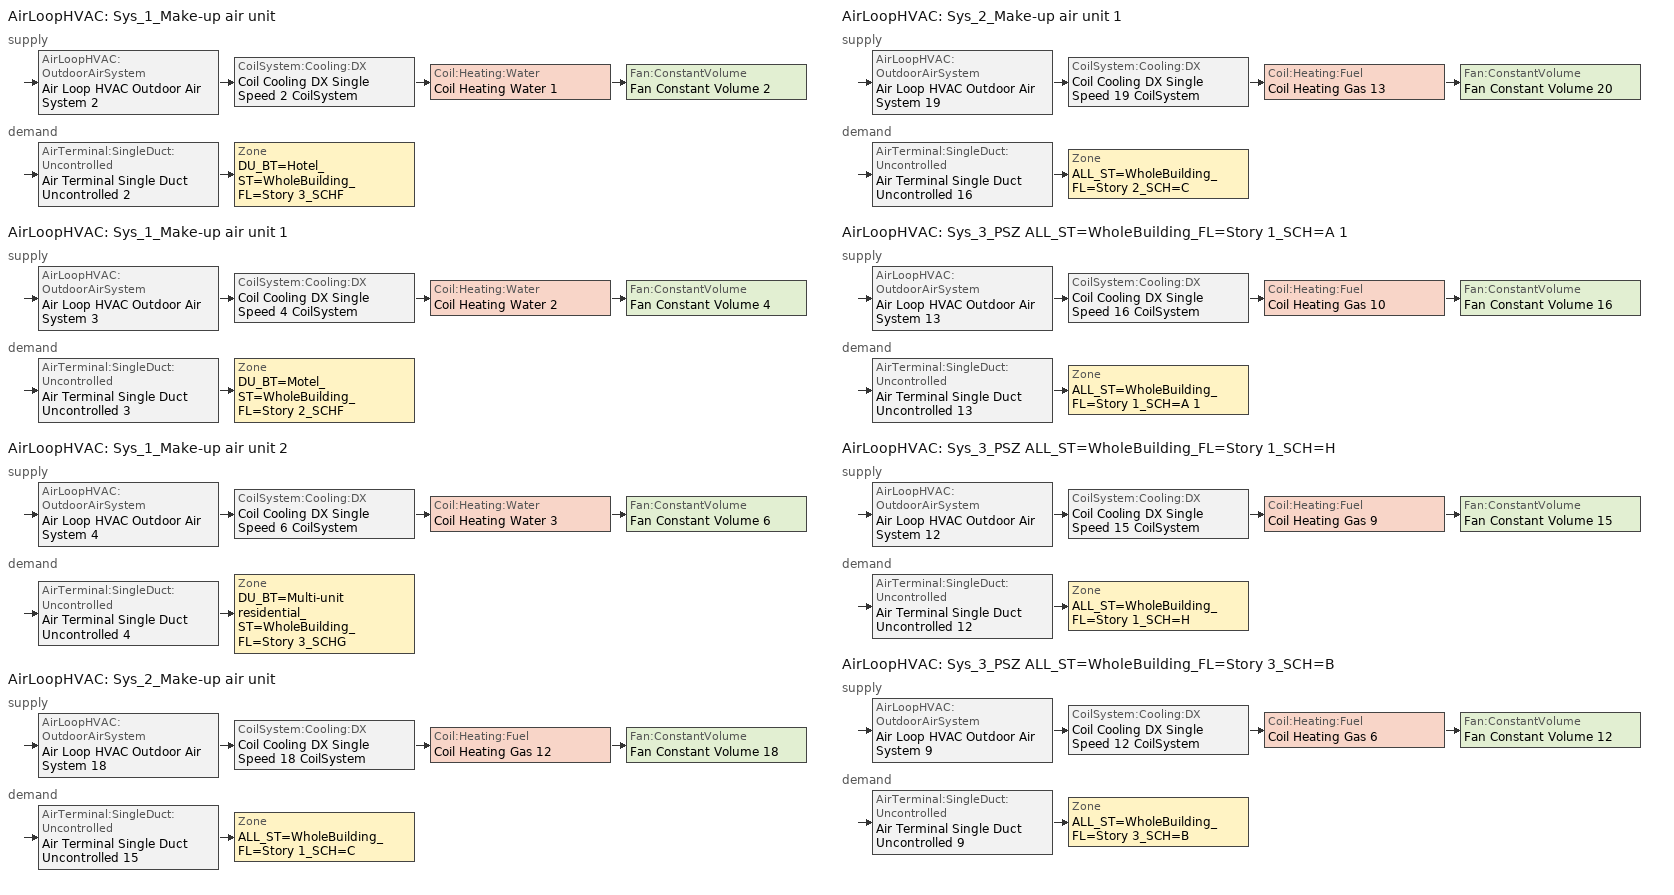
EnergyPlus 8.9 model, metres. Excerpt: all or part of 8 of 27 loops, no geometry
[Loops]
AirLoopHVAC 'Sys_1_Make-up air unit'
 supply: AirLoopHVAC:OutdoorAirSystem 'Air Loop HVAC Outdoor Air System 2' > CoilSystem:Cooling:DX 'Coil Cooling DX Single Speed 2 CoilSystem' > Coil:Heating:Water 'Coil Heating Water 1' > Fan:ConstantVolume 'Fan Constant Volume 2'
 demand: AirTerminal:SingleDuct:Uncontrolled 'Air Terminal Single Duct Uncontrolled 2' > Zone 'DU_BT=Hotel_ST=WholeBuilding_FL=Story 3_SCHF'
AirLoopHVAC 'Sys_1_Make-up air unit 1'
 supply: AirLoopHVAC:OutdoorAirSystem 'Air Loop HVAC Outdoor Air System 3' > CoilSystem:Cooling:DX 'Coil Cooling DX Single Speed 4 CoilSystem' > Coil:Heating:Water 'Coil Heating Water 2' > Fan:ConstantVolume 'Fan Constant Volume 4'
 demand: AirTerminal:SingleDuct:Uncontrolled 'Air Terminal Single Duct Uncontrolled 3' > Zone 'DU_BT=Motel_ST=WholeBuilding_FL=Story 2_SCHF'
AirLoopHVAC 'Sys_1_Make-up air unit 2'
 supply: AirLoopHVAC:OutdoorAirSystem 'Air Loop HVAC Outdoor Air System 4' > CoilSystem:Cooling:DX 'Coil Cooling DX Single Speed 6 CoilSystem' > Coil:Heating:Water 'Coil Heating Water 3' > Fan:ConstantVolume 'Fan Constant Volume 6'
 demand: AirTerminal:SingleDuct:Uncontrolled 'Air Terminal Single Duct Uncontrolled 4' > Zone 'DU_BT=Multi-unit residential_ST=WholeBuilding_FL=Story 3_SCHG'
AirLoopHVAC 'Sys_2_Make-up air unit'
 supply: AirLoopHVAC:OutdoorAirSystem 'Air Loop HVAC Outdoor Air System 18' > CoilSystem:Cooling:DX 'Coil Cooling DX Single Speed 18 CoilSystem' > Coil:Heating:Fuel 'Coil Heating Gas 12' > Fan:ConstantVolume 'Fan Constant Volume 18'
 demand: AirTerminal:SingleDuct:Uncontrolled 'Air Terminal Single Duct Uncontrolled 15' > Zone 'ALL_ST=WholeBuilding_FL=Story 1_SCH=C'
AirLoopHVAC 'Sys_2_Make-up air unit 1'
 supply: AirLoopHVAC:OutdoorAirSystem 'Air Loop HVAC Outdoor Air System 19' > CoilSystem:Cooling:DX 'Coil Cooling DX Single Speed 19 CoilSystem' > Coil:Heating:Fuel 'Coil Heating Gas 13' > Fan:ConstantVolume 'Fan Constant Volume 20'
 demand: AirTerminal:SingleDuct:Uncontrolled 'Air Terminal Single Duct Uncontrolled 16' > Zone 'ALL_ST=WholeBuilding_FL=Story 2_SCH=C'
AirLoopHVAC 'Sys_3_PSZ ALL_ST=WholeBuilding_FL=Story 1_SCH=A 1'
 supply: AirLoopHVAC:OutdoorAirSystem 'Air Loop HVAC Outdoor Air System 13' > CoilSystem:Cooling:DX 'Coil Cooling DX Single Speed 16 CoilSystem' > Coil:Heating:Fuel 'Coil Heating Gas 10' > Fan:ConstantVolume 'Fan Constant Volume 16'
 demand: AirTerminal:SingleDuct:Uncontrolled 'Air Terminal Single Duct Uncontrolled 13' > Zone 'ALL_ST=WholeBuilding_FL=Story 1_SCH=A 1'
AirLoopHVAC 'Sys_3_PSZ ALL_ST=WholeBuilding_FL=Story 1_SCH=H'
 supply: AirLoopHVAC:OutdoorAirSystem 'Air Loop HVAC Outdoor Air System 12' > CoilSystem:Cooling:DX 'Coil Cooling DX Single Speed 15 CoilSystem' > Coil:Heating:Fuel 'Coil Heating Gas 9' > Fan:ConstantVolume 'Fan Constant Volume 15'
 demand: AirTerminal:SingleDuct:Uncontrolled 'Air Terminal Single Duct Uncontrolled 12' > Zone 'ALL_ST=WholeBuilding_FL=Story 1_SCH=H'
AirLoopHVAC 'Sys_3_PSZ ALL_ST=WholeBuilding_FL=Story 3_SCH=B'
 supply: AirLoopHVAC:OutdoorAirSystem 'Air Loop HVAC Outdoor Air System 9' > CoilSystem:Cooling:DX 'Coil Cooling DX Single Speed 12 CoilSystem' > Coil:Heating:Fuel 'Coil Heating Gas 6' > Fan:ConstantVolume 'Fan Constant Volume 12'
 demand: AirTerminal:SingleDuct:Uncontrolled 'Air Terminal Single Duct Uncontrolled 9' > Zone 'ALL_ST=WholeBuilding_FL=Story 3_SCH=B'
[ZoneControl:Thermostat] Control Object Type 1=ThermostatSetpoint:DualSetpoint
Name | Zone or ZoneList | Control Type Schedule | Control Name 1
ALL_ST=WholeBuilding_FL=Story 1_SCH=A 1 Thermostat | ALL_ST=WholeBuilding_FL=Story 1_SCH=A 1 | ALL_ST=WholeBuilding_FL=Story 1_SCH=A 1 Thermostat Schedule | Manufacturing facility WholeBuilding Thermostat 3
ALL_ST=WholeBuilding_FL=Story 1_SCH=C Thermostat | ALL_ST=WholeBuilding_FL=Story 1_SCH=C | ALL_ST=WholeBuilding_FL=Story 1_SCH=C Thermostat Schedule | Library WholeBuilding Thermostat 3
ALL_ST=WholeBuilding_FL=Story 1_SCH=H Thermostat | ALL_ST=WholeBuilding_FL=Story 1_SCH=H | ALL_ST=WholeBuilding_FL=Story 1_SCH=H Thermostat Schedule | Hospital WholeBuilding Thermostat 3
ALL_ST=WholeBuilding_FL=Story 2_SCH=C Thermostat | ALL_ST=WholeBuilding_FL=Story 2_SCH=C | ALL_ST=WholeBuilding_FL=Story 2_SCH=C Thermostat Schedule | Museum WholeBuilding Thermostat 3
ALL_ST=WholeBuilding_FL=Story 3_SCH=B Thermostat | ALL_ST=WholeBuilding_FL=Story 3_SCH=B | ALL_ST=WholeBuilding_FL=Story 3_SCH=B Thermostat Schedule | Dining - bar/lounge WholeBuilding Thermostat 3
DU_BT=Hotel_ST=WholeBuilding_FL=Story 3_SCHF Thermostat | DU_BT=Hotel_ST=WholeBuilding_FL=Story 3_SCHF | DU_BT=Hotel_ST=WholeBuilding_FL=Story 3_SCHF Thermostat Schedule | Hotel WholeBuilding Thermostat 3
DU_BT=Motel_ST=WholeBuilding_FL=Story 2_SCHF Thermostat | DU_BT=Motel_ST=WholeBuilding_FL=Story 2_SCHF | DU_BT=Motel_ST=WholeBuilding_FL=Story 2_SCHF Thermostat Schedule | Motel WholeBuilding Thermostat 3
DU_BT=Multi-unit residential_ST=WholeBuilding_FL=Story 3_SCHG Thermostat | DU_BT=Multi-unit residential_ST=WholeBuilding_FL=Story 3_SCHG | DU_BT=Multi-unit residential_ST=WholeBuilding_FL=Story 3_SCHG Thermostat Schedule | Multi-unit residential WholeBuilding Thermostat 3
[ThermostatSetpoint:DualSetpoint]
Name | Heating Setpoint Temperature Schedule | Cooling Setpoint Temperature Schedule
Manufacturing facility WholeBuilding Thermostat 3 | NECB-A-Thermostat Setpoint-Heating | NECB-A-Thermostat Setpoint-Cooling
Library WholeBuilding Thermostat 3; Museum WholeBuilding Thermostat 3 | NECB-C-Thermostat Setpoint-Heating | NECB-C-Thermostat Setpoint-Cooling
Hospital WholeBuilding Thermostat 3 | NECB-H-Thermostat Setpoint-Heating | NECB-H-Thermostat Setpoint-Cooling
Dining - bar/lounge WholeBuilding Thermostat 3 | NECB-B-Thermostat Setpoint-Heating | NECB-B-Thermostat Setpoint-Cooling
Hotel WholeBuilding Thermostat 3; Motel WholeBuilding Thermostat 3 | NECB-F-Thermostat Setpoint-Heating | NECB-F-Thermostat Setpoint-Cooling
Multi-unit residential WholeBuilding Thermostat 3 | NECB-G-Thermostat Setpoint-Heating | NECB-G-Thermostat Setpoint-Cooling
[Coil:Heating:Water] Availability Schedule=Always On Discrete; U-Factor Times Area Value {W/K}=Autosize; Maximum Water Flow Rate {m3/s}=Autosize; Performance Input Method=UFactorTimesAreaAndDesignWaterFlowRate; Rated Capacity {W}=Autosize; Rated Inlet Water Temperature {C}=82.2; Rated Inlet Air Temperature {C}=16.6; Rated Outlet Water Temperature {C}=71.1; Rated Outlet Air Temperature {C}=32.2; Rated Ratio for Air and Water Convection=0.5
Coil Heating Water 1; Coil Heating Water 2; Coil Heating Water 3
[Zone equipment]
ALL_ST=WholeBuilding_FL=Story 1_SCH=A 1: Air Terminal Single Duct Uncontrolled 13, Zone HVAC Baseboard Convective Water 13
ALL_ST=WholeBuilding_FL=Story 1_SCH=C: Zone HVAC Four Pipe Fan Coil 1, Air Terminal Single Duct Uncontrolled 15
ALL_ST=WholeBuilding_FL=Story 1_SCH=H: Air Terminal Single Duct Uncontrolled 12, Zone HVAC Baseboard Convective Water 12
ALL_ST=WholeBuilding_FL=Story 2_SCH=C: Zone HVAC Four Pipe Fan Coil 2, Air Terminal Single Duct Uncontrolled 16
ALL_ST=WholeBuilding_FL=Story 3_SCH=B: Air Terminal Single Duct Uncontrolled 9, Zone HVAC Baseboard Convective Water 9
DU_BT=Hotel_ST=WholeBuilding_FL=Story 3_SCHF: DU_BT=Hotel_ST=WholeBuilding_FL=Story 3_SCHF PTAC, Zone HVAC Baseboard Convective Water 2, Air Terminal Single Duct Uncontrolled 2
DU_BT=Motel_ST=WholeBuilding_FL=Story 2_SCHF: DU_BT=Motel_ST=WholeBuilding_FL=Story 2_SCHF PTAC, Zone HVAC Baseboard Convective Water 3, Air Terminal Single Duct Uncontrolled 3
DU_BT=Multi-unit residential_ST=WholeBuilding_FL=Story 3_SCHG: DU_BT=Multi-unit residential_ST=WholeBuilding_FL=Story 3_SCHG PTAC, Zone HVAC Baseboard Convective Water 4, Air Terminal Single Duct Uncontrolled 4
[Sizing:Zone] Zone Cooling Design Supply Air Temperature Input Method=SupplyAirTemperature; Zone Cooling Design Supply Air Temperature {C}=13; Zone Cooling Design Supply Air Temperature Difference {deltaC}=11.11; Zone Heating Design Supply Air Temperature Input Method=SupplyAirTemperature; Zone Heating Design Supply Air Temperature {C}=43; Zone Heating Design Supply Air Temperature Difference {deltaC}=11.11; Zone Cooling Design Supply Air Humidity Ratio {kgWater/kgDryAir}=0.0085; Zone Heating Design Supply Air Humidity Ratio {kgWater/kgDryAir}=0.008; Zone Heating Sizing Factor=1.3; Zone Cooling Sizing Factor=1.1; Cooling Design Air Flow Method=DesignDay; Cooling Design Air Flow Rate {m3/s}=0; Cooling Minimum Air Flow per Zone Floor Area {m3/s-m2}=0.000762; Cooling Minimum Air Flow {m3/s}=0; Cooling Minimum Air Flow Fraction=0; Heating Design Air Flow Method=DesignDay; Heating Design Air Flow Rate {m3/s}=0; Heating Maximum Air Flow per Zone Floor Area {m3/s-m2}=0.002032; Heating Maximum Air Flow {m3/s}=0.141576; Heating Maximum Air Flow Fraction=0.3; Account for Dedicated Outdoor Air System=No
Name | Design Specification Outdoor Air Object | Design Specification Zone Air Distribution Object
ALL_ST=WholeBuilding_FL=Story 1_SCH=A 1 | Manufacturing facility WholeBuilding Ventilation | ALL_ST=WholeBuilding_FL=Story 1_SCH=A 1 Design Spec Zone Air Dist
ALL_ST=WholeBuilding_FL=Story 1_SCH=C | Library WholeBuilding Ventilation | ALL_ST=WholeBuilding_FL=Story 1_SCH=C Design Spec Zone Air Dist
ALL_ST=WholeBuilding_FL=Story 1_SCH=H | Hospital WholeBuilding Ventilation | ALL_ST=WholeBuilding_FL=Story 1_SCH=H Design Spec Zone Air Dist
ALL_ST=WholeBuilding_FL=Story 2_SCH=C | Museum WholeBuilding Ventilation | ALL_ST=WholeBuilding_FL=Story 2_SCH=C Design Spec Zone Air Dist
ALL_ST=WholeBuilding_FL=Story 3_SCH=B | Dining - bar/lounge WholeBuilding Ventilation | ALL_ST=WholeBuilding_FL=Story 3_SCH=B Design Spec Zone Air Dist
DU_BT=Hotel_ST=WholeBuilding_FL=Story 3_SCHF | Hotel WholeBuilding Ventilation | DU_BT=Hotel_ST=WholeBuilding_FL=Story 3_SCHF Design Spec Zone Air Dist
DU_BT=Motel_ST=WholeBuilding_FL=Story 2_SCHF | Motel WholeBuilding Ventilation | DU_BT=Motel_ST=WholeBuilding_FL=Story 2_SCHF Design Spec Zone Air Dist
DU_BT=Multi-unit residential_ST=WholeBuilding_FL=Story 3_SCHG | Multi-unit residential WholeBuilding Ventilation | DU_BT=Multi-unit residential_ST=WholeBuilding_FL=Story 3_SCHG Design Spec Zone Air Dist
[DesignSpecification:ZoneAirDistribution] Zone Air Distribution Effectiveness in Cooling Mode=1; Zone Air Distribution Effectiveness in Heating Mode=1
ALL_ST=WholeBuilding_FL=Story 1_SCH=A 1 Design Spec Zone Air Dist; ALL_ST=WholeBuilding_FL=Story 1_SCH=C Design Spec Zone Air Dist; ALL_ST=WholeBuilding_FL=Story 1_SCH=H Design Spec Zone Air Dist; ALL_ST=WholeBuilding_FL=Story 2_SCH=C Design Spec Zone Air Dist; ALL_ST=WholeBuilding_FL=Story 3_SCH=B Design Spec Zone Air Dist; DU_BT=Hotel_ST=WholeBuilding_FL=Story 3_SCHF Design Spec Zone Air Dist; DU_BT=Motel_ST=WholeBuilding_FL=Story 2_SCHF Design Spec Zone Air Dist; DU_BT=Multi-unit residential_ST=WholeBuilding_FL=Story 3_SCHG Design Spec Zone Air Dist
[Controller:MechanicalVentilation] Availability Schedule=Always On Discrete; Demand Controlled Ventilation=No; System Outdoor Air Method=ZoneSum
Name | Zone Name 1 | Design Specification Outdoor Air Object Name 1 | Design Specification Zone Air Distribution Object Name 1
Controller Mechanical Ventilation 13 | ALL_ST=WholeBuilding_FL=Story 1_SCH=A 1 | Manufacturing facility WholeBuilding Ventilation | ALL_ST=WholeBuilding_FL=Story 1_SCH=A 1 Design Spec Zone Air Dist
Controller Mechanical Ventilation 18 | ALL_ST=WholeBuilding_FL=Story 1_SCH=C | Library WholeBuilding Ventilation | ALL_ST=WholeBuilding_FL=Story 1_SCH=C Design Spec Zone Air Dist
Controller Mechanical Ventilation 12 | ALL_ST=WholeBuilding_FL=Story 1_SCH=H | Hospital WholeBuilding Ventilation | ALL_ST=WholeBuilding_FL=Story 1_SCH=H Design Spec Zone Air Dist
Controller Mechanical Ventilation 19 | ALL_ST=WholeBuilding_FL=Story 2_SCH=C | Museum WholeBuilding Ventilation | ALL_ST=WholeBuilding_FL=Story 2_SCH=C Design Spec Zone Air Dist
Controller Mechanical Ventilation 9 | ALL_ST=WholeBuilding_FL=Story 3_SCH=B | Dining - bar/lounge WholeBuilding Ventilation | ALL_ST=WholeBuilding_FL=Story 3_SCH=B Design Spec Zone Air Dist
Controller Mechanical Ventilation 2 | DU_BT=Hotel_ST=WholeBuilding_FL=Story 3_SCHF | Hotel WholeBuilding Ventilation | DU_BT=Hotel_ST=WholeBuilding_FL=Story 3_SCHF Design Spec Zone Air Dist
Controller Mechanical Ventilation 3 | DU_BT=Motel_ST=WholeBuilding_FL=Story 2_SCHF | Motel WholeBuilding Ventilation | DU_BT=Motel_ST=WholeBuilding_FL=Story 2_SCHF Design Spec Zone Air Dist
Controller Mechanical Ventilation 4 | DU_BT=Multi-unit residential_ST=WholeBuilding_FL=Story 3_SCHG | Multi-unit residential WholeBuilding Ventilation | DU_BT=Multi-unit residential_ST=WholeBuilding_FL=Story 3_SCHG Design Spec Zone Air Dist
[DesignSpecification:OutdoorAir] Outdoor Air Method=Sum; Outdoor Air Flow per Person {m3/s-person}=0; Outdoor Air Flow per Zone {m3/s}=0; Outdoor Air Flow Air Changes per Hour {1/hr}=0
Name | Outdoor Air Flow per Zone Floor Area {m3/s-m2}
Manufacturing facility WholeBuilding Ventilation | 0.00107188
Library WholeBuilding Ventilation | 0.00072644
Hospital WholeBuilding Ventilation | 0.002286
Museum WholeBuilding Ventilation | 0.0004826
Dining - bar/lounge WholeBuilding Ventilation | 0.00127
Hotel WholeBuilding Ventilation; Motel WholeBuilding Ventilation | 0.00040132
Multi-unit residential WholeBuilding Ventilation | 0.00034544
[AirTerminal:SingleDuct:Uncontrolled] Availability Schedule=Always On Discrete; Maximum Air Flow Rate {m3/s}=AutoSize
Air Terminal Single Duct Uncontrolled 13; Air Terminal Single Duct Uncontrolled 15; Air Terminal Single Duct Uncontrolled 12; Air Terminal Single Duct Uncontrolled 16; Air Terminal Single Duct Uncontrolled 9; Air Terminal Single Duct Uncontrolled 2; Air Terminal Single Duct Uncontrolled 3; Air Terminal Single Duct Uncontrolled 4
[Fan:ConstantVolume] Availability Schedule=Always On Discrete; Fan Total Efficiency=0.7; Maximum Flow Rate {m3/s}=AutoSize; Motor Efficiency=0.9; Motor In Airstream Fraction=1
Name | Pressure Rise {Pa}
Fan Constant Volume 3; Fan Constant Volume 5; Fan Constant Volume 7 | 640
Fan Constant Volume 2; Fan Constant Volume 4; Fan Constant Volume 6; Fan Constant Volume 18; Fan Constant Volume 20; Fan Constant Volume 16; Fan Constant Volume 15; Fan Constant Volume 12 | 250
[ZoneHVAC:PackagedTerminalAirConditioner] Availability Schedule=Always On Discrete; Cooling Supply Air Flow Rate {m3/s}=Autosize; Heating Supply Air Flow Rate {m3/s}=Autosize; No Load Supply Air Flow Rate {m3/s}=Autosize; Cooling Outdoor Air Flow Rate {m3/s}=Autosize; Heating Outdoor Air Flow Rate {m3/s}=Autosize; No Load Outdoor Air Flow Rate {m3/s}=Autosize; Fan Placement=DrawThrough
Name | Supply Air Fan | Heating Coil | Cooling Coil
DU_BT=Hotel_ST=WholeBuilding_FL=Story 3_SCHF PTAC | Fan Constant Volume 3 | Coil Heating Electric 1 | Coil Cooling DX Single Speed 3
DU_BT=Motel_ST=WholeBuilding_FL=Story 2_SCHF PTAC | Fan Constant Volume 5 | Coil Heating Electric 2 | Coil Cooling DX Single Speed 5
DU_BT=Multi-unit residential_ST=WholeBuilding_FL=Story 3_SCHG PTAC | Fan Constant Volume 7 | Coil Heating Electric 3 | Coil Cooling DX Single Speed 7
[Coil:Heating:Electric] Availability Schedule=ON_OFF_ALWAYS_OFF; Efficiency=1; Nominal Capacity {W}=Autosize
Coil Heating Electric 1; Coil Heating Electric 2; Coil Heating Electric 3
[Coil:Cooling:DX:SingleSpeed] Gross Rated Total Cooling Capacity {W}=Autosize; Gross Rated Sensible Heat Ratio=Autosize; Gross Rated Cooling COP {W/W}=3; Rated Air Flow Rate {m3/s}=Autosize; Rated Evaporator Fan Power Per Volume Flow Rate {W/(m3/s)}=773.3; Condenser Type=AirCooled; Evaporative Condenser Effectiveness=0; Evaporative Condenser Air Flow Rate {m3/s}=Autosize; Evaporative Condenser Pump Rated Power Consumption {W}=Autosize; Crankcase Heater Capacity {W}=0; Maximum Outdoor Dry-Bulb Temperature for Crankcase Heater Operation {C}=0; Basin Heater Capacity {W/K}=0; Basin Heater Setpoint Temperature {C}=10
Name | Availability Schedule | Total Cooling Capacity Function of Temperature Curve | Total Cooling Capacity Function of Flow Fraction Curve | Energy Input Ratio Function of Temperature Curve | Energy Input Ratio Function of Flow Fraction Curve | Part Load Fraction Correlation Curve
Coil Cooling DX Single Speed 3 | Always On Discrete | Curve Biquadratic 5 | Curve Quadratic 6 | Curve Biquadratic 6 | Curve Quadratic 7 | Curve Cubic 2
Coil Cooling DX Single Speed 5 | Always On Discrete | Curve Biquadratic 9 | Curve Quadratic 10 | Curve Biquadratic 10 | Curve Quadratic 11 | Curve Cubic 4
Coil Cooling DX Single Speed 7 | Always On Discrete | Curve Biquadratic 13 | Curve Quadratic 14 | Curve Biquadratic 14 | Curve Quadratic 15 | Curve Cubic 6
Coil Cooling DX Single Speed 2 | Always On Discrete | Curve Biquadratic 3 | Curve Quadratic 4 | Curve Biquadratic 4 | Curve Quadratic 5 | Curve Cubic 1
Coil Cooling DX Single Speed 4 | Always On Discrete | Curve Biquadratic 7 | Curve Quadratic 8 | Curve Biquadratic 8 | Curve Quadratic 9 | Curve Cubic 3
Coil Cooling DX Single Speed 6 | Always On Discrete | Curve Biquadratic 11 | Curve Quadratic 12 | Curve Biquadratic 12 | Curve Quadratic 13 | Curve Cubic 5
Coil Cooling DX Single Speed 18 | tpfc_clg_availability | Curve Biquadratic 43 | Curve Quadratic 48 | Curve Biquadratic 44 | Curve Quadratic 49 | Curve Cubic 9
Coil Cooling DX Single Speed 19 | tpfc_clg_availability 1 | Curve Biquadratic 49 | Curve Quadratic 52 | Curve Biquadratic 50 | Curve Quadratic 53 | Curve Cubic 10
Coil Cooling DX Single Speed 16 | Always On Discrete | Curve Biquadratic 31 | Curve Quadratic 38 | Curve Biquadratic 32 | Curve Quadratic 39 | Curve Quadratic 40
Coil Cooling DX Single Speed 15 | Always On Discrete | Curve Biquadratic 29 | Curve Quadratic 35 | Curve Biquadratic 30 | Curve Quadratic 36 | Curve Quadratic 37
Coil Cooling DX Single Speed 12 | Always On Discrete | Curve Biquadratic 23 | Curve Quadratic 26 | Curve Biquadratic 24 | Curve Quadratic 27 | Curve Quadratic 28
[AirLoopHVAC] Design Supply Air Flow Rate {m3/s}=AutoSize
Sys_1_Make-up air unit; Sys_1_Make-up air unit 1; Sys_1_Make-up air unit 2; Sys_2_Make-up air unit; Sys_2_Make-up air unit 1; Sys_3_PSZ ALL_ST=WholeBuilding_FL=Story 1_SCH=A 1; Sys_3_PSZ ALL_ST=WholeBuilding_FL=Story 1_SCH=H; Sys_3_PSZ ALL_ST=WholeBuilding_FL=Story 3_SCH=B
[Sizing:System] Design Outdoor Air Flow Rate {m3/s}=Autosize; Central Heating Maximum System Air Flow Ratio=1; Preheat Design Temperature {C}=7; Preheat Design Humidity Ratio {kgWater/kgDryAir}=0.008; Precool Design Temperature {C}=13; Precool Design Humidity Ratio {kgWater/kgDryAir}=0.008; Central Cooling Design Supply Air Temperature {C}=13; Type of Zone Sum to Use=NonCoincident; Central Cooling Design Supply Air Humidity Ratio {kgWater/kgDryAir}=0.0085; Central Heating Design Supply Air Humidity Ratio {kgWater/kgDryAir}=0.008; Cooling Supply Air Flow Rate Method=DesignDay; Cooling Supply Air Flow Rate {m3/s}=0; Cooling Supply Air Flow Rate Per Floor Area {m3/s-m2}=0.00996765; Cooling Fraction of Autosized Cooling Supply Air Flow Rate=1; Cooling Supply Air Flow Rate Per Unit Cooling Capacity {m3/s-W}=3.94755e-05; Heating Supply Air Flow Rate Method=DesignDay; Heating Supply Air Flow Rate {m3/s}=0; Heating Supply Air Flow Rate Per Floor Area {m3/s-m2}=0.00996765; Heating Fraction of Autosized Heating Supply Air Flow Rate=1; Heating Fraction of Autosized Cooling Supply Air Flow Rate=1; Heating Supply Air Flow Rate Per Unit Heating Capacity {m3/s-W}=3.15882e-05; System Outdoor Air Method=ZoneSum; Zone Maximum Outdoor Air Fraction=1; Cooling Design Capacity Method=CoolingDesignCapacity; Cooling Design Capacity {W}=Autosize; Cooling Design Capacity Per Floor Area {W/m2}=234.7; Fraction of Autosized Cooling Design Capacity=1; Heating Design Capacity Method=HeatingDesignCapacity; Heating Design Capacity {W}=Autosize; Heating Design Capacity Per Floor Area {W/m2}=157; Fraction of Autosized Heating Design Capacity=1; Central Cooling Capacity Control Method=OnOff
Name | Type of Load to Size On | Central Heating Design Supply Air Temperature {C} | 100% Outdoor Air in Cooling | 100% Outdoor Air in Heating
Sys_1_Make-up air unit; Sys_1_Make-up air unit 1; Sys_1_Make-up air unit 2 | VentilationRequirement | 43 | Yes | Yes
Sys_2_Make-up air unit; Sys_2_Make-up air unit 1 | Sensible | 13.1 | No | No
Sys_3_PSZ ALL_ST=WholeBuilding_FL=Story 1_SCH=A 1; Sys_3_PSZ ALL_ST=WholeBuilding_FL=Story 1_SCH=H; Sys_3_PSZ ALL_ST=WholeBuilding_FL=Story 3_SCH=B | Sensible | 43 | No | No
[Controller:WaterCoil] Control Variable=Temperature; Action=Normal; Actuator Variable=Flow; Controller Convergence Tolerance {deltaC}=Autosize; Maximum Actuated Flow {m3/s}=Autosize; Minimum Actuated Flow {m3/s}=0
Controller Water Coil 1; Controller Water Coil 2; Controller Water Coil 3
[Controller:OutdoorAir] Minimum Outdoor Air Flow Rate {m3/s}=Autosize; Maximum Outdoor Air Flow Rate {m3/s}=Autosize; Economizer Control Type=NoEconomizer; Economizer Control Action Type=ModulateFlow; Economizer Maximum Limit Dry-Bulb Temperature {C}=28; Economizer Maximum Limit Enthalpy {J/kg}=64000; Economizer Minimum Limit Dry-Bulb Temperature {C}=-100; Lockout Type=NoLockout; Minimum Limit Type=FixedMinimum; High Humidity Control=No; Control High Indoor Humidity Based on Outdoor Humidity Ratio=Yes; Heat Recovery Bypass Control Type=BypassWhenWithinEconomizerLimits
Name | Mechanical Ventilation Controller
Controller Outdoor Air 2 | Controller Mechanical Ventilation 2
Controller Outdoor Air 3 | Controller Mechanical Ventilation 3
Controller Outdoor Air 4 | Controller Mechanical Ventilation 4
Controller Outdoor Air 18 | Controller Mechanical Ventilation 18
Controller Outdoor Air 19 | Controller Mechanical Ventilation 19
Controller Outdoor Air 13 | Controller Mechanical Ventilation 13
Controller Outdoor Air 12 | Controller Mechanical Ventilation 12
Controller Outdoor Air 9 | Controller Mechanical Ventilation 9
[SetpointManager:MixedAir] Control Variable=Temperature
Node 56 OS Default SPM; Node 54 OS Default SPM; Node 53 OS Default SPM; Node 74 OS Default SPM; Node 73 OS Default SPM; Node 72 OS Default SPM; Node 91 OS Default SPM; Node 90 OS Default SPM; Node 89 OS Default SPM; Node 359 OS Default SPM; Node 358 OS Default SPM; Node 357 OS Default SPM; Node 402 OS Default SPM; Node 401 OS Default SPM; Node 400 OS Default SPM; Node 210 OS Default SPM; Node 209 OS Default SPM; Node 208 OS Default SPM; Node 197 OS Default SPM; Node 196 OS Default SPM; Node 195 OS Default SPM; Node 158 OS Default SPM; Node 157 OS Default SPM; Node 156 OS Default SPM
[CoilSystem:Cooling:DX]
Name | Availability Schedule | Cooling Coil
Coil Cooling DX Single Speed 2 CoilSystem | Always On Discrete | Coil Cooling DX Single Speed 2
Coil Cooling DX Single Speed 4 CoilSystem | Always On Discrete | Coil Cooling DX Single Speed 4
Coil Cooling DX Single Speed 6 CoilSystem | Always On Discrete | Coil Cooling DX Single Speed 6
Coil Cooling DX Single Speed 18 CoilSystem | tpfc_clg_availability | Coil Cooling DX Single Speed 18
Coil Cooling DX Single Speed 19 CoilSystem | tpfc_clg_availability 1 | Coil Cooling DX Single Speed 19
Coil Cooling DX Single Speed 16 CoilSystem | Always On Discrete | Coil Cooling DX Single Speed 16
Coil Cooling DX Single Speed 15 CoilSystem | Always On Discrete | Coil Cooling DX Single Speed 15
Coil Cooling DX Single Speed 12 CoilSystem | Always On Discrete | Coil Cooling DX Single Speed 12
[SetpointManager:Scheduled] Control Variable=Temperature
Name | Schedule
Setpoint Manager Scheduled 1 | Makeup-Air Unit Supply Air Temp
Setpoint Manager Scheduled 2 | Makeup-Air Unit Supply Air Temp 1
Setpoint Manager Scheduled 3 | Makeup-Air Unit Supply Air Temp 2
[Coil:Heating:Fuel] Availability Schedule=Always On Discrete; Fuel Type=NaturalGas; Burner Efficiency=0.8; Nominal Capacity {W}=AutoSize; Parasitic Electric Load {W}=0; Parasitic Fuel Load {W}=0
Coil Heating Gas 12; Coil Heating Gas 13; Coil Heating Gas 10; Coil Heating Gas 9; Coil Heating Gas 6
[SetpointManager:SingleZone:Reheat] Control Variable=Temperature
Name | Minimum Supply Air Temperature {C} | Maximum Supply Air Temperature {C} | Control Zone
Setpoint Manager Single Zone Reheat 12 | 13.1 | 13 | ALL_ST=WholeBuilding_FL=Story 1_SCH=C
Setpoint Manager Single Zone Reheat 13 | 13.1 | 13 | ALL_ST=WholeBuilding_FL=Story 2_SCH=C
Setpoint Manager Single Zone Reheat 10 | 13 | 43 | ALL_ST=WholeBuilding_FL=Story 1_SCH=A 1
Setpoint Manager Single Zone Reheat 9 | 13 | 43 | ALL_ST=WholeBuilding_FL=Story 1_SCH=H
Setpoint Manager Single Zone Reheat 6 | 13 | 43 | ALL_ST=WholeBuilding_FL=Story 3_SCH=B
[Schedule:Compact]
ALL_ST=WholeBuilding_FL=Story 1_SCH=A 1 Thermostat Schedule; ALL_ST=WholeBuilding_FL=Story 1_SCH=C Thermostat Schedule; ALL_ST=WholeBuilding_FL=Story 1_SCH=H Thermostat Schedule; ALL_ST=WholeBuilding_FL=Story 2_SCH=C Thermostat Schedule; ALL_ST=WholeBuilding_FL=Story 3_SCH=B Thermostat Schedule; DU_BT=Hotel_ST=WholeBuilding_FL=Story 3_SCHF Thermostat Schedule; DU_BT=Motel_ST=WholeBuilding_FL=Story 2_SCHF Thermostat Schedule; DU_BT=Multi-unit residential_ST=WholeBuilding_FL=Story 3_SCHG Thermostat Schedule: Through: 12/31, For: AllDays, Until: 24:00, 4
[Schedule:Day:Interval]
NECB-A-Thermostat Setpoint-Heating Sun|Hol Day; NECB-A-Thermostat Setpoint-Heating Sat Day: No, 24:00, 18
NECB-A-Thermostat Setpoint-Heating Default|Wkdy Day; NECB-A-Thermostat Setpoint-Heating Default: No, 06:00, 18, 07:00, 20, 21:00, 22, 24:00, 18
NECB-A-Thermostat Setpoint-Cooling Sun|Hol Day; NECB-A-Thermostat Setpoint-Cooling Sat Day: No, 24:00, 35
NECB-A-Thermostat Setpoint-Cooling Default|Wkdy Day; NECB-A-Thermostat Setpoint-Cooling Default: No, 06:00, 35, 21:00, 24, 24:00, 35
NECB-B-Thermostat Setpoint-Heating Sun|Hol Day: No, 01:00, 18, 02:00, 22, 09:00, 18, 10:00, 20, 23:00, 22, 24:00, 18
NECB-B-Thermostat Setpoint-Heating Default|Wkdy Day; NECB-B-Thermostat Setpoint-Heating Sat Day; NECB-B-Thermostat Setpoint-Heating Default: No, 02:00, 22, 08:00, 18, 09:00, 20, 24:00, 22
NECB-B-Thermostat Setpoint-Cooling Sun|Hol Day: No, 09:00, 35, 23:00, 24, 24:00, 35
NECB-B-Thermostat Setpoint-Cooling Default|Wkdy Day; NECB-B-Thermostat Setpoint-Cooling Sat Day; NECB-B-Thermostat Setpoint-Cooling Default: No, 01:00, 24, 08:00, 35, 24:00, 24
NECB-C-Thermostat Setpoint-Heating Sun|Hol Day: No, 09:00, 18, 10:00, 20, 19:00, 22, 24:00, 18
NECB-C-Thermostat Setpoint-Heating Default|Wkdy Day; NECB-C-Thermostat Setpoint-Heating Sat Day; NECB-C-Thermostat Setpoint-Heating Default: No, 07:00, 18, 08:00, 20, 21:00, 22, 24:00, 18
NECB-C-Thermostat Setpoint-Cooling Sun|Hol Day: No, 09:00, 35, 19:00, 24, 24:00, 35
NECB-C-Thermostat Setpoint-Cooling Default|Wkdy Day; NECB-C-Thermostat Setpoint-Cooling Sat Day; NECB-C-Thermostat Setpoint-Cooling Default: No, 07:00, 35, 21:00, 24, 24:00, 35
NECB-H-Thermostat Setpoint-Heating Sun|Hol Day; NECB-H-Thermostat Setpoint-Heating Default|Wkdy Day; NECB-H-Thermostat Setpoint-Heating Sat Day; NECB-H-Thermostat Setpoint-Heating Default; NECB-F-Thermostat Setpoint-Heating Sun|Hol Day; NECB-F-Thermostat Setpoint-Heating Default|Wkdy Day; NECB-F-Thermostat Setpoint-Heating Sat Day; NECB-F-Thermostat Setpoint-Heating Default; NECB-G-Thermostat Setpoint-Heating Sun|Hol Day; NECB-G-Thermostat Setpoint-Heating Default|Wkdy Day; NECB-G-Thermostat Setpoint-Heating Sat Day; NECB-G-Thermostat Setpoint-Heating Default: No, 01:00, 22, 07:00, 18, 08:00, 20, 24:00, 22
NECB-H-Thermostat Setpoint-Cooling Sun|Hol Day; NECB-H-Thermostat Setpoint-Cooling Default|Wkdy Day; NECB-H-Thermostat Setpoint-Cooling Sat Day; NECB-H-Thermostat Setpoint-Cooling Default; NECB-F-Thermostat Setpoint-Cooling Sun|Hol Day; NECB-F-Thermostat Setpoint-Cooling Default|Wkdy Day; NECB-F-Thermostat Setpoint-Cooling Sat Day; NECB-F-Thermostat Setpoint-Cooling Default; NECB-G-Thermostat Setpoint-Cooling Sun|Hol Day; NECB-G-Thermostat Setpoint-Cooling Default|Wkdy Day; NECB-G-Thermostat Setpoint-Cooling Sat Day; NECB-G-Thermostat Setpoint-Cooling Default: No, 24:00, 24
sunON_OFF_ALWAYS_OFF 1; wkdON_OFF_ALWAYS_OFF 1; satON_OFF_ALWAYS_OFF 1; Schedule Day 3: No, 01:00, 0, 02:00, 0, 03:00, 0, 04:00, 0, 05:00, 0, 06:00, 0, 07:00, 0, 08:00, 0, 09:00, 0, 10:00, 0, 11:00, 0, 12:00, 0, 13:00, 0, 14:00, 0, 15:00, 0, 16:00, 0, 17:00, 0, 18:00, 0, 19:00, 0, 20:00, 0, 21:00, 0, 22:00, 0, 23:00, 0, 24:00, 0
Makeup Air Unit Supply Air Temp Default; Makeup Air Unit Supply Air Temp Default 1; Makeup Air Unit Supply Air Temp Default 2: No, 24:00, 20
Schedule Day 11; Schedule Day 7; tpfc_clg_availability_sch_rule_day; tpfc_clg_availability_sch_rule_day 2; tpfc_clg_availability_sch_rule_day 3; tpfc_clg_availability_sch_rule_day 5: No, 24:00, 0
tpfc_clg_availability_sch_rule_day 1; tpfc_clg_availability_sch_rule_day 4: No, 24:00, 1
[Schedule:Week:Daily]
NECB-A-Thermostat Setpoint-Heating Week Rule - Jan1-Dec31: NECB-A-Thermostat Setpoint-Heating Sun|Hol Day, NECB-A-Thermostat Setpoint-Heating Default|Wkdy Day, NECB-A-Thermostat Setpoint-Heating Default|Wkdy Day, NECB-A-Thermostat Setpoint-Heating Default|Wkdy Day, NECB-A-Thermostat Setpoint-Heating Default|Wkdy Day, NECB-A-Thermostat Setpoint-Heating Default|Wkdy Day, NECB-A-Thermostat Setpoint-Heating Sat Day, NECB-A-Thermostat Setpoint-Heating Default, NECB-A-Thermostat Setpoint-Heating Default, NECB-A-Thermostat Setpoint-Heating Default, NECB-A-Thermostat Setpoint-Heating Default, NECB-A-Thermostat Setpoint-Heating Default
NECB-A-Thermostat Setpoint-Cooling Week Rule - Jan1-Dec31: NECB-A-Thermostat Setpoint-Cooling Sun|Hol Day, NECB-A-Thermostat Setpoint-Cooling Default|Wkdy Day, NECB-A-Thermostat Setpoint-Cooling Default|Wkdy Day, NECB-A-Thermostat Setpoint-Cooling Default|Wkdy Day, NECB-A-Thermostat Setpoint-Cooling Default|Wkdy Day, NECB-A-Thermostat Setpoint-Cooling Default|Wkdy Day, NECB-A-Thermostat Setpoint-Cooling Sat Day, NECB-A-Thermostat Setpoint-Cooling Default, NECB-A-Thermostat Setpoint-Cooling Default, NECB-A-Thermostat Setpoint-Cooling Default, NECB-A-Thermostat Setpoint-Cooling Default, NECB-A-Thermostat Setpoint-Cooling Default
NECB-B-Thermostat Setpoint-Heating Week Rule - Jan1-Dec31: NECB-B-Thermostat Setpoint-Heating Sun|Hol Day, NECB-B-Thermostat Setpoint-Heating Default|Wkdy Day, NECB-B-Thermostat Setpoint-Heating Default|Wkdy Day, NECB-B-Thermostat Setpoint-Heating Default|Wkdy Day, NECB-B-Thermostat Setpoint-Heating Default|Wkdy Day, NECB-B-Thermostat Setpoint-Heating Default|Wkdy Day, NECB-B-Thermostat Setpoint-Heating Sat Day, NECB-B-Thermostat Setpoint-Heating Default, NECB-B-Thermostat Setpoint-Heating Default, NECB-B-Thermostat Setpoint-Heating Default, NECB-B-Thermostat Setpoint-Heating Default, NECB-B-Thermostat Setpoint-Heating Default
NECB-B-Thermostat Setpoint-Cooling Week Rule - Jan1-Dec31: NECB-B-Thermostat Setpoint-Cooling Sun|Hol Day, NECB-B-Thermostat Setpoint-Cooling Default|Wkdy Day, NECB-B-Thermostat Setpoint-Cooling Default|Wkdy Day, NECB-B-Thermostat Setpoint-Cooling Default|Wkdy Day, NECB-B-Thermostat Setpoint-Cooling Default|Wkdy Day, NECB-B-Thermostat Setpoint-Cooling Default|Wkdy Day, NECB-B-Thermostat Setpoint-Cooling Sat Day, NECB-B-Thermostat Setpoint-Cooling Default, NECB-B-Thermostat Setpoint-Cooling Default, NECB-B-Thermostat Setpoint-Cooling Default, NECB-B-Thermostat Setpoint-Cooling Default, NECB-B-Thermostat Setpoint-Cooling Default
NECB-C-Thermostat Setpoint-Heating Week Rule - Jan1-Dec31: NECB-C-Thermostat Setpoint-Heating Sun|Hol Day, NECB-C-Thermostat Setpoint-Heating Default|Wkdy Day, NECB-C-Thermostat Setpoint-Heating Default|Wkdy Day, NECB-C-Thermostat Setpoint-Heating Default|Wkdy Day, NECB-C-Thermostat Setpoint-Heating Default|Wkdy Day, NECB-C-Thermostat Setpoint-Heating Default|Wkdy Day, NECB-C-Thermostat Setpoint-Heating Sat Day, NECB-C-Thermostat Setpoint-Heating Default, NECB-C-Thermostat Setpoint-Heating Default, NECB-C-Thermostat Setpoint-Heating Default, NECB-C-Thermostat Setpoint-Heating Default, NECB-C-Thermostat Setpoint-Heating Default
NECB-C-Thermostat Setpoint-Cooling Week Rule - Jan1-Dec31: NECB-C-Thermostat Setpoint-Cooling Sun|Hol Day, NECB-C-Thermostat Setpoint-Cooling Default|Wkdy Day, NECB-C-Thermostat Setpoint-Cooling Default|Wkdy Day, NECB-C-Thermostat Setpoint-Cooling Default|Wkdy Day, NECB-C-Thermostat Setpoint-Cooling Default|Wkdy Day, NECB-C-Thermostat Setpoint-Cooling Default|Wkdy Day, NECB-C-Thermostat Setpoint-Cooling Sat Day, NECB-C-Thermostat Setpoint-Cooling Default, NECB-C-Thermostat Setpoint-Cooling Default, NECB-C-Thermostat Setpoint-Cooling Default, NECB-C-Thermostat Setpoint-Cooling Default, NECB-C-Thermostat Setpoint-Cooling Default
NECB-H-Thermostat Setpoint-Heating Week Rule - Jan1-Dec31: NECB-H-Thermostat Setpoint-Heating Sun|Hol Day, NECB-H-Thermostat Setpoint-Heating Default|Wkdy Day, NECB-H-Thermostat Setpoint-Heating Default|Wkdy Day, NECB-H-Thermostat Setpoint-Heating Default|Wkdy Day, NECB-H-Thermostat Setpoint-Heating Default|Wkdy Day, NECB-H-Thermostat Setpoint-Heating Default|Wkdy Day, NECB-H-Thermostat Setpoint-Heating Sat Day, NECB-H-Thermostat Setpoint-Heating Default, NECB-H-Thermostat Setpoint-Heating Default, NECB-H-Thermostat Setpoint-Heating Default, NECB-H-Thermostat Setpoint-Heating Default, NECB-H-Thermostat Setpoint-Heating Default
NECB-H-Thermostat Setpoint-Cooling Week Rule - Jan1-Dec31: NECB-H-Thermostat Setpoint-Cooling Sun|Hol Day, NECB-H-Thermostat Setpoint-Cooling Default|Wkdy Day, NECB-H-Thermostat Setpoint-Cooling Default|Wkdy Day, NECB-H-Thermostat Setpoint-Cooling Default|Wkdy Day, NECB-H-Thermostat Setpoint-Cooling Default|Wkdy Day, NECB-H-Thermostat Setpoint-Cooling Default|Wkdy Day, NECB-H-Thermostat Setpoint-Cooling Sat Day, NECB-H-Thermostat Setpoint-Cooling Default, NECB-H-Thermostat Setpoint-Cooling Default, NECB-H-Thermostat Setpoint-Cooling Default, NECB-H-Thermostat Setpoint-Cooling Default, NECB-H-Thermostat Setpoint-Cooling Default
NECB-F-Thermostat Setpoint-Heating Week Rule - Jan1-Dec31: NECB-F-Thermostat Setpoint-Heating Sun|Hol Day, NECB-F-Thermostat Setpoint-Heating Default|Wkdy Day, NECB-F-Thermostat Setpoint-Heating Default|Wkdy Day, NECB-F-Thermostat Setpoint-Heating Default|Wkdy Day, NECB-F-Thermostat Setpoint-Heating Default|Wkdy Day, NECB-F-Thermostat Setpoint-Heating Default|Wkdy Day, NECB-F-Thermostat Setpoint-Heating Sat Day, NECB-F-Thermostat Setpoint-Heating Default, NECB-F-Thermostat Setpoint-Heating Default, NECB-F-Thermostat Setpoint-Heating Default, NECB-F-Thermostat Setpoint-Heating Default, NECB-F-Thermostat Setpoint-Heating Default
NECB-F-Thermostat Setpoint-Cooling Week Rule - Jan1-Dec31: NECB-F-Thermostat Setpoint-Cooling Sun|Hol Day, NECB-F-Thermostat Setpoint-Cooling Default|Wkdy Day, NECB-F-Thermostat Setpoint-Cooling Default|Wkdy Day, NECB-F-Thermostat Setpoint-Cooling Default|Wkdy Day, NECB-F-Thermostat Setpoint-Cooling Default|Wkdy Day, NECB-F-Thermostat Setpoint-Cooling Default|Wkdy Day, NECB-F-Thermostat Setpoint-Cooling Sat Day, NECB-F-Thermostat Setpoint-Cooling Default, NECB-F-Thermostat Setpoint-Cooling Default, NECB-F-Thermostat Setpoint-Cooling Default, NECB-F-Thermostat Setpoint-Cooling Default, NECB-F-Thermostat Setpoint-Cooling Default
NECB-G-Thermostat Setpoint-Heating Week Rule - Jan1-Dec31: NECB-G-Thermostat Setpoint-Heating Sun|Hol Day, NECB-G-Thermostat Setpoint-Heating Default|Wkdy Day, NECB-G-Thermostat Setpoint-Heating Default|Wkdy Day, NECB-G-Thermostat Setpoint-Heating Default|Wkdy Day, NECB-G-Thermostat Setpoint-Heating Default|Wkdy Day, NECB-G-Thermostat Setpoint-Heating Default|Wkdy Day, NECB-G-Thermostat Setpoint-Heating Sat Day, NECB-G-Thermostat Setpoint-Heating Default, NECB-G-Thermostat Setpoint-Heating Default, NECB-G-Thermostat Setpoint-Heating Default, NECB-G-Thermostat Setpoint-Heating Default, NECB-G-Thermostat Setpoint-Heating Default
NECB-G-Thermostat Setpoint-Cooling Week Rule - Jan1-Dec31: NECB-G-Thermostat Setpoint-Cooling Sun|Hol Day, NECB-G-Thermostat Setpoint-Cooling Default|Wkdy Day, NECB-G-Thermostat Setpoint-Cooling Default|Wkdy Day, NECB-G-Thermostat Setpoint-Cooling Default|Wkdy Day, NECB-G-Thermostat Setpoint-Cooling Default|Wkdy Day, NECB-G-Thermostat Setpoint-Cooling Default|Wkdy Day, NECB-G-Thermostat Setpoint-Cooling Sat Day, NECB-G-Thermostat Setpoint-Cooling Default, NECB-G-Thermostat Setpoint-Cooling Default, NECB-G-Thermostat Setpoint-Cooling Default, NECB-G-Thermostat Setpoint-Cooling Default, NECB-G-Thermostat Setpoint-Cooling Default
ON_OFF_ALWAYS_OFF Week Rule - Jan1-Dec31: sunON_OFF_ALWAYS_OFF 1, wkdON_OFF_ALWAYS_OFF 1, wkdON_OFF_ALWAYS_OFF 1, wkdON_OFF_ALWAYS_OFF 1, wkdON_OFF_ALWAYS_OFF 1, wkdON_OFF_ALWAYS_OFF 1, satON_OFF_ALWAYS_OFF 1, Schedule Day 3, Schedule Day 3, Schedule Day 3, Schedule Day 3, Schedule Day 3
Makeup-Air Unit Supply Air Temp Week Rule - Jan1-Dec31: Makeup Air Unit Supply Air Temp Default, Makeup Air Unit Supply Air Temp Default, Makeup Air Unit Supply Air Temp Default, Makeup Air Unit Supply Air Temp Default, Makeup Air Unit Supply Air Temp Default, Makeup Air Unit Supply Air Temp Default, Makeup Air Unit Supply Air Temp Default, Makeup Air Unit Supply Air Temp Default, Makeup Air Unit Supply Air Temp Default, Makeup Air Unit Supply Air Temp Default, Makeup Air Unit Supply Air Temp Default, Makeup Air Unit Supply Air Temp Default
Makeup-Air Unit Supply Air Temp 1 Week Rule - Jan1-Dec31: Makeup Air Unit Supply Air Temp Default 1, Makeup Air Unit Supply Air Temp Default 1, Makeup Air Unit Supply Air Temp Default 1, Makeup Air Unit Supply Air Temp Default 1, Makeup Air Unit Supply Air Temp Default 1, Makeup Air Unit Supply Air Temp Default 1, Makeup Air Unit Supply Air Temp Default 1, Makeup Air Unit Supply Air Temp Default 1, Makeup Air Unit Supply Air Temp Default 1, Makeup Air Unit Supply Air Temp Default 1, Makeup Air Unit Supply Air Temp Default 1, Makeup Air Unit Supply Air Temp Default 1
Makeup-Air Unit Supply Air Temp 2 Week Rule - Jan1-Dec31: Makeup Air Unit Supply Air Temp Default 2, Makeup Air Unit Supply Air Temp Default 2, Makeup Air Unit Supply Air Temp Default 2, Makeup Air Unit Supply Air Temp Default 2, Makeup Air Unit Supply Air Temp Default 2, Makeup Air Unit Supply Air Temp Default 2, Makeup Air Unit Supply Air Temp Default 2, Makeup Air Unit Supply Air Temp Default 2, Makeup Air Unit Supply Air Temp Default 2, Makeup Air Unit Supply Air Temp Default 2, Makeup Air Unit Supply Air Temp Default 2, Makeup Air Unit Supply Air Temp Default 2
tpfc_clg_availability Week Rule - Jan1-Jun24: tpfc_clg_availability_sch_rule_day, tpfc_clg_availability_sch_rule_day, tpfc_clg_availability_sch_rule_day, tpfc_clg_availability_sch_rule_day, tpfc_clg_availability_sch_rule_day, tpfc_clg_availability_sch_rule_day, tpfc_clg_availability_sch_rule_day, Schedule Day 7, Schedule Day 7, Schedule Day 7, Schedule Day 7, Schedule Day 7
tpfc_clg_availability Week Rule - Jun25-Jul1: tpfc_clg_availability_sch_rule_day, tpfc_clg_availability_sch_rule_day, tpfc_clg_availability_sch_rule_day, tpfc_clg_availability_sch_rule_day, tpfc_clg_availability_sch_rule_day, tpfc_clg_availability_sch_rule_day, tpfc_clg_availability_sch_rule_day 1, Schedule Day 7, Schedule Day 7, Schedule Day 7, Schedule Day 7, Schedule Day 7
tpfc_clg_availability Week Rule - Jul2-Oct28: tpfc_clg_availability_sch_rule_day 1, tpfc_clg_availability_sch_rule_day 1, tpfc_clg_availability_sch_rule_day 1, tpfc_clg_availability_sch_rule_day 1, tpfc_clg_availability_sch_rule_day 1, tpfc_clg_availability_sch_rule_day 1, tpfc_clg_availability_sch_rule_day 1, Schedule Day 7, Schedule Day 7, Schedule Day 7, Schedule Day 7, Schedule Day 7
tpfc_clg_availability Week Rule - Oct29-Nov4: tpfc_clg_availability_sch_rule_day 1, tpfc_clg_availability_sch_rule_day 1, tpfc_clg_availability_sch_rule_day 1, tpfc_clg_availability_sch_rule_day 2, tpfc_clg_availability_sch_rule_day 2, tpfc_clg_availability_sch_rule_day 2, tpfc_clg_availability_sch_rule_day 2, Schedule Day 7, Schedule Day 7, Schedule Day 7, Schedule Day 7, Schedule Day 7
tpfc_clg_availability Week Rule - Nov5-Dec31: tpfc_clg_availability_sch_rule_day 2, tpfc_clg_availability_sch_rule_day 2, tpfc_clg_availability_sch_rule_day 2, tpfc_clg_availability_sch_rule_day 2, tpfc_clg_availability_sch_rule_day 2, tpfc_clg_availability_sch_rule_day 2, tpfc_clg_availability_sch_rule_day 2, Schedule Day 7, Schedule Day 7, Schedule Day 7, Schedule Day 7, Schedule Day 7
tpfc_clg_availability 1 Week Rule - Jan1-Jun24: tpfc_clg_availability_sch_rule_day 3, tpfc_clg_availability_sch_rule_day 3, tpfc_clg_availability_sch_rule_day 3, tpfc_clg_availability_sch_rule_day 3, tpfc_clg_availability_sch_rule_day 3, tpfc_clg_availability_sch_rule_day 3, tpfc_clg_availability_sch_rule_day 3, Schedule Day 11, Schedule Day 11, Schedule Day 11, Schedule Day 11, Schedule Day 11
tpfc_clg_availability 1 Week Rule - Jun25-Jul1: tpfc_clg_availability_sch_rule_day 3, tpfc_clg_availability_sch_rule_day 3, tpfc_clg_availability_sch_rule_day 3, tpfc_clg_availability_sch_rule_day 3, tpfc_clg_availability_sch_rule_day 3, tpfc_clg_availability_sch_rule_day 3, tpfc_clg_availability_sch_rule_day 4, Schedule Day 11, Schedule Day 11, Schedule Day 11, Schedule Day 11, Schedule Day 11
tpfc_clg_availability 1 Week Rule - Jul2-Oct28: tpfc_clg_availability_sch_rule_day 4, tpfc_clg_availability_sch_rule_day 4, tpfc_clg_availability_sch_rule_day 4, tpfc_clg_availability_sch_rule_day 4, tpfc_clg_availability_sch_rule_day 4, tpfc_clg_availability_sch_rule_day 4, tpfc_clg_availability_sch_rule_day 4, Schedule Day 11, Schedule Day 11, Schedule Day 11, Schedule Day 11, Schedule Day 11
tpfc_clg_availability 1 Week Rule - Oct29-Nov4: tpfc_clg_availability_sch_rule_day 4, tpfc_clg_availability_sch_rule_day 4, tpfc_clg_availability_sch_rule_day 4, tpfc_clg_availability_sch_rule_day 5, tpfc_clg_availability_sch_rule_day 5, tpfc_clg_availability_sch_rule_day 5, tpfc_clg_availability_sch_rule_day 5, Schedule Day 11, Schedule Day 11, Schedule Day 11, Schedule Day 11, Schedule Day 11
tpfc_clg_availability 1 Week Rule - Nov5-Dec31: tpfc_clg_availability_sch_rule_day 5, tpfc_clg_availability_sch_rule_day 5, tpfc_clg_availability_sch_rule_day 5, tpfc_clg_availability_sch_rule_day 5, tpfc_clg_availability_sch_rule_day 5, tpfc_clg_availability_sch_rule_day 5, tpfc_clg_availability_sch_rule_day 5, Schedule Day 11, Schedule Day 11, Schedule Day 11, Schedule Day 11, Schedule Day 11
[Schedule:Year]
NECB-A-Thermostat Setpoint-Heating: NECB-A-Thermostat Setpoint-Heating Week Rule - Jan1-Dec31, 1, 1, 12, 31
NECB-A-Thermostat Setpoint-Cooling: NECB-A-Thermostat Setpoint-Cooling Week Rule - Jan1-Dec31, 1, 1, 12, 31
NECB-B-Thermostat Setpoint-Heating: NECB-B-Thermostat Setpoint-Heating Week Rule - Jan1-Dec31, 1, 1, 12, 31
NECB-B-Thermostat Setpoint-Cooling: NECB-B-Thermostat Setpoint-Cooling Week Rule - Jan1-Dec31, 1, 1, 12, 31
NECB-C-Thermostat Setpoint-Heating: NECB-C-Thermostat Setpoint-Heating Week Rule - Jan1-Dec31, 1, 1, 12, 31
NECB-C-Thermostat Setpoint-Cooling: NECB-C-Thermostat Setpoint-Cooling Week Rule - Jan1-Dec31, 1, 1, 12, 31
NECB-H-Thermostat Setpoint-Heating: NECB-H-Thermostat Setpoint-Heating Week Rule - Jan1-Dec31, 1, 1, 12, 31
NECB-H-Thermostat Setpoint-Cooling: NECB-H-Thermostat Setpoint-Cooling Week Rule - Jan1-Dec31, 1, 1, 12, 31
NECB-F-Thermostat Setpoint-Heating: NECB-F-Thermostat Setpoint-Heating Week Rule - Jan1-Dec31, 1, 1, 12, 31
NECB-F-Thermostat Setpoint-Cooling: NECB-F-Thermostat Setpoint-Cooling Week Rule - Jan1-Dec31, 1, 1, 12, 31
NECB-G-Thermostat Setpoint-Heating: NECB-G-Thermostat Setpoint-Heating Week Rule - Jan1-Dec31, 1, 1, 12, 31
NECB-G-Thermostat Setpoint-Cooling: NECB-G-Thermostat Setpoint-Cooling Week Rule - Jan1-Dec31, 1, 1, 12, 31
ON_OFF_ALWAYS_OFF: ON_OFF_ALWAYS_OFF Week Rule - Jan1-Dec31, 1, 1, 12, 31
Makeup-Air Unit Supply Air Temp: Makeup-Air Unit Supply Air Temp Week Rule - Jan1-Dec31, 1, 1, 12, 31
Makeup-Air Unit Supply Air Temp 1: Makeup-Air Unit Supply Air Temp 1 Week Rule - Jan1-Dec31, 1, 1, 12, 31
Makeup-Air Unit Supply Air Temp 2: Makeup-Air Unit Supply Air Temp 2 Week Rule - Jan1-Dec31, 1, 1, 12, 31
tpfc_clg_availability: tpfc_clg_availability Week Rule - Jan1-Jun24, 1, 1, 6, 24, tpfc_clg_availability Week Rule - Jun25-Jul1, 6, 25, 7, 1, tpfc_clg_availability Week Rule - Jul2-Oct28, 7, 2, 10, 28, tpfc_clg_availability Week Rule - Oct29-Nov4, 10, 29, 11, 4, tpfc_clg_availability Week Rule - Nov5-Dec31, 11, 5, 12, 31
tpfc_clg_availability 1: tpfc_clg_availability 1 Week Rule - Jan1-Jun24, 1, 1, 6, 24, tpfc_clg_availability 1 Week Rule - Jun25-Jul1, 6, 25, 7, 1, tpfc_clg_availability 1 Week Rule - Jul2-Oct28, 7, 2, 10, 28, tpfc_clg_availability 1 Week Rule - Oct29-Nov4, 10, 29, 11, 4, tpfc_clg_availability 1 Week Rule - Nov5-Dec31, 11, 5, 12, 31
[Schedule:Constant]
Always On Discrete: Hourly Value=1
[Curve:Biquadratic] Maximum Value of y {BasedOnField A3}=46
Name | Coefficient1 Constant | Coefficient2 x | Coefficient3 x**2 | Coefficient4 y | Coefficient5 y**2 | Coefficient6 x*y | Minimum Value of x {BasedOnField A2} | Maximum Value of x {BasedOnField A2} | Minimum Value of y {BasedOnField A3}
Curve Biquadratic 5; Curve Biquadratic 9; Curve Biquadratic 13; Curve Biquadratic 3; Curve Biquadratic 7; Curve Biquadratic 11; Curve Biquadratic 43; Curve Biquadratic 49 | 0.867905 | 0.0142459 | 0.000554364 | -0.00755748 | 3.3048e-05 | -0.000191808 | 13 | 24 | 24
Curve Biquadratic 6; Curve Biquadratic 10; Curve Biquadratic 14; Curve Biquadratic 4; Curve Biquadratic 8; Curve Biquadratic 12; Curve Biquadratic 44; Curve Biquadratic 50 | 0.116936 | 0.0284933 | -0.000411156 | 0.0214108 | 0.000161028 | -0.000679104 | 13 | 24 | 24
Curve Biquadratic 31; Curve Biquadratic 29; Curve Biquadratic 23 | 0.942588 | 0.00954335 | 0.00068377 | -0.0110427 | 5.249e-06 | -9.72e-06 | 17 | 22 | 13
Curve Biquadratic 32; Curve Biquadratic 30; Curve Biquadratic 24 | 0.342414 | 0.034885 | -0.0006237 | 0.00497722 | 0.000437951 | -0.000728028 | 17 | 22 | 13
[Curve:Quadratic]
Name | Coefficient1 Constant | Coefficient2 x | Coefficient3 x**2 | Minimum Value of x {BasedOnField A2} | Maximum Value of x {BasedOnField A2}
Curve Quadratic 6; Curve Quadratic 7; Curve Quadratic 10; Curve Quadratic 11; Curve Quadratic 14; Curve Quadratic 15; Curve Quadratic 4; Curve Quadratic 5; Curve Quadratic 8; Curve Quadratic 9; Curve Quadratic 12; Curve Quadratic 13; Curve Quadratic 48; Curve Quadratic 49; Curve Quadratic 52; Curve Quadratic 53 | 1 | 0 | 0 | 0 | 1
Curve Quadratic 38; Curve Quadratic 35; Curve Quadratic 26 | 0.8 | 0.2 | 0 | 0.5 | 1.5
Curve Quadratic 39; Curve Quadratic 36; Curve Quadratic 27 | 1.1552 | -0.1808 | 0.0256 | 0.5 | 1.5
Curve Quadratic 40; Curve Quadratic 37; Curve Quadratic 28 | 0.85 | 0.15 | 0 | 0 | 1
[Curve:Cubic] Coefficient1 Constant=0.0277; Coefficient2 x=4.9151; Coefficient3 x**2=-8.184; Coefficient4 x**3=4.2702; Minimum Value of x {BasedOnField A2}=0.7; Maximum Value of x {BasedOnField A2}=1
Curve Cubic 2; Curve Cubic 4; Curve Cubic 6; Curve Cubic 1; Curve Cubic 3; Curve Cubic 5; Curve Cubic 9; Curve Cubic 10
